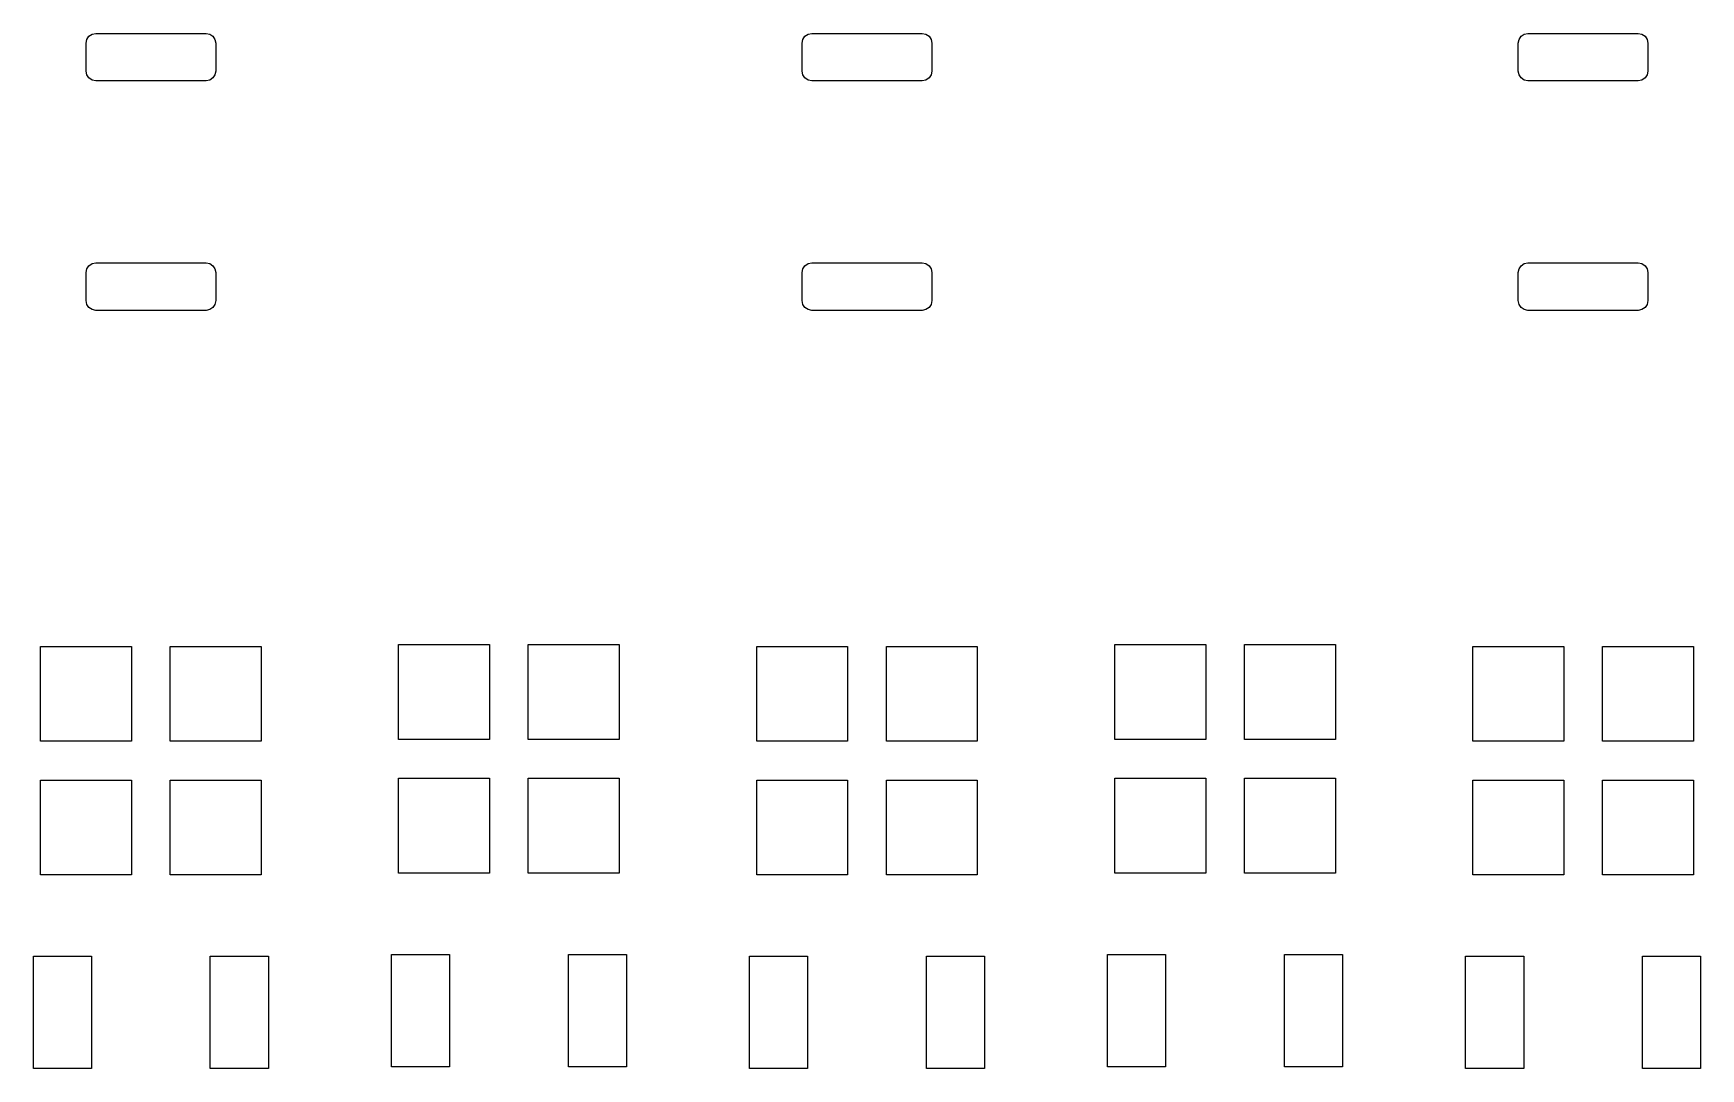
# Model space of a CAD drawing. Extents: x 64 to 235, y -116 to -62.
# Drawn here: x 108.51 to 151.59, y -88.95 to -62.22 of the extents above; entities that cross this region are included whole.
import ezdxf

# ---------------------------------------------------------------- set-up
doc = ezdxf.new("R2010")
doc.units = 0
doc.layers.add('BLACK', color=7, linetype='CONTINUOUS')

msp = doc.modelspace()

# ---------------------------------------------------------------- linework, layer by layer
at = {"layer": 'BLACK', "linetype": 'CONTINUOUS'}
for p, q in [((109.875, -62.475), (109.89403, -62.379329)), ((109.89403, -62.379329), (109.948223, -62.298223)), ((109.948223, -62.298223), (110.029329, -62.24403)), ((110.029329, -62.24403), (110.125, -62.225)), ((110.125, -62.225), (112.975, -62.225)), ((112.975, -62.225), (113.070671, -62.24403)), ((113.070671, -62.24403), (113.151777, -62.298223)), ((113.151777, -62.298223), (113.20597, -62.379329)), ((113.20597, -62.379329), (113.225, -62.475)), ((128.375, -62.475), (128.39403, -62.379329)), ((128.39403, -62.379329), (128.448223, -62.298223)), ((128.448223, -62.298223), (128.529329, -62.24403)), ((128.529329, -62.24403), (128.625, -62.225)), ((128.625, -62.225), (131.475, -62.225)), ((131.475, -62.225), (131.570671, -62.24403)), ((131.570671, -62.24403), (131.651777, -62.298223)), ((131.651777, -62.298223), (131.70597, -62.379329)), ((131.70597, -62.379329), (131.725, -62.475)), ((146.875, -62.475), (146.89403, -62.379329)), ((146.89403, -62.379329), (146.948223, -62.298223)), ((146.948223, -62.298223), (147.029329, -62.24403)), ((147.029329, -62.24403), (147.125, -62.225)), ((147.125, -62.225), (149.975, -62.225)), ((149.975, -62.225), (150.070671, -62.24403)), ((150.070671, -62.24403), (150.151777, -62.298223)), ((150.151777, -62.298223), (150.20597, -62.379329)), ((150.20597, -62.379329), (150.225, -62.475)), ((109.875, -63.2), (109.875, -62.475)), ((113.225, -62.475), (113.225, -63.2)), ((128.375, -63.2), (128.375, -62.475)), ((131.725, -62.475), (131.725, -63.2)), ((146.875, -63.2), (146.875, -62.475)), ((150.225, -62.475), (150.225, -63.2)), ((109.89403, -63.295671), (109.875, -63.2)), ((109.948223, -63.376777), (109.89403, -63.295671)), ((113.20597, -63.295671), (113.151777, -63.376777)), ((113.225, -63.2), (113.20597, -63.295671)), ((128.39403, -63.295671), (128.375, -63.2)), ((128.448223, -63.376777), (128.39403, -63.295671)), ((131.70597, -63.295671), (131.651777, -63.376777)), ((131.725, -63.2), (131.70597, -63.295671)), ((146.89403, -63.295671), (146.875, -63.2)), ((146.948223, -63.376777), (146.89403, -63.295671)), ((150.20597, -63.295671), (150.151777, -63.376777)), ((150.225, -63.2), (150.20597, -63.295671)), ((110.029329, -63.43097), (109.948223, -63.376777)), ((110.125, -63.45), (110.029329, -63.43097)), ((112.975, -63.45), (110.125, -63.45)), ((113.070671, -63.43097), (112.975, -63.45)), ((113.151777, -63.376777), (113.070671, -63.43097)), ((128.529329, -63.43097), (128.448223, -63.376777)), ((128.625, -63.45), (128.529329, -63.43097)), ((131.475, -63.45), (128.625, -63.45)), ((131.570671, -63.43097), (131.475, -63.45)), ((131.651777, -63.376777), (131.570671, -63.43097)), ((147.029329, -63.43097), (146.948223, -63.376777)), ((147.125, -63.45), (147.029329, -63.43097)), ((149.975, -63.45), (147.125, -63.45)), ((150.070671, -63.43097), (149.975, -63.45)), ((150.151777, -63.376777), (150.070671, -63.43097)), ((109.875, -68.4), (109.89403, -68.304329)), ((109.875, -69.125), (109.875, -68.4)), ((109.89403, -68.304329), (109.948223, -68.223223)), ((109.948223, -68.223223), (110.029329, -68.16903)), ((110.029329, -68.16903), (110.125, -68.15)), ((110.125, -68.15), (112.975, -68.15)), ((112.975, -68.15), (113.070671, -68.16903)), ((113.070671, -68.16903), (113.151777, -68.223223)), ((113.151777, -68.223223), (113.20597, -68.304329)), ((113.20597, -68.304329), (113.225, -68.4)), ((113.225, -68.4), (113.225, -69.125)), ((128.375, -68.4), (128.39403, -68.304329)), ((128.375, -69.125), (128.375, -68.4)), ((128.39403, -68.304329), (128.448223, -68.223223)), ((128.448223, -68.223223), (128.529329, -68.16903)), ((128.529329, -68.16903), (128.625, -68.15)), ((128.625, -68.15), (131.475, -68.15)), ((131.475, -68.15), (131.570671, -68.16903)), ((131.570671, -68.16903), (131.651777, -68.223223)), ((131.651777, -68.223223), (131.70597, -68.304329)), ((131.70597, -68.304329), (131.725, -68.4)), ((131.725, -68.4), (131.725, -69.125)), ((146.875, -68.4), (146.89403, -68.304329)), ((146.875, -69.125), (146.875, -68.4)), ((146.89403, -68.304329), (146.948223, -68.223223)), ((146.948223, -68.223223), (147.029329, -68.16903)), ((147.029329, -68.16903), (147.125, -68.15)), ((147.125, -68.15), (149.975, -68.15)), ((149.975, -68.15), (150.070671, -68.16903)), ((150.070671, -68.16903), (150.151777, -68.223223)), ((150.151777, -68.223223), (150.20597, -68.304329)), ((150.20597, -68.304329), (150.225, -68.4)), ((150.225, -68.4), (150.225, -69.125)), ((109.89403, -69.220671), (109.875, -69.125)), ((109.948223, -69.301777), (109.89403, -69.220671)), ((110.029329, -69.35597), (109.948223, -69.301777)), ((113.151777, -69.301777), (113.070671, -69.35597)), ((113.20597, -69.220671), (113.151777, -69.301777)), ((113.225, -69.125), (113.20597, -69.220671)), ((128.39403, -69.220671), (128.375, -69.125)), ((128.448223, -69.301777), (128.39403, -69.220671)), ((128.529329, -69.35597), (128.448223, -69.301777)), ((131.651777, -69.301777), (131.570671, -69.35597)), ((131.70597, -69.220671), (131.651777, -69.301777)), ((131.725, -69.125), (131.70597, -69.220671)), ((146.89403, -69.220671), (146.875, -69.125)), ((146.948223, -69.301777), (146.89403, -69.220671)), ((147.029329, -69.35597), (146.948223, -69.301777)), ((150.151777, -69.301777), (150.070671, -69.35597)), ((150.20597, -69.220671), (150.151777, -69.301777)), ((150.225, -69.125), (150.20597, -69.220671)), ((110.125, -69.375), (110.029329, -69.35597)), ((112.975, -69.375), (110.125, -69.375)), ((113.070671, -69.35597), (112.975, -69.375)), ((128.625, -69.375), (128.529329, -69.35597)), ((131.475, -69.375), (128.625, -69.375)), ((131.570671, -69.35597), (131.475, -69.375)), ((147.125, -69.375), (147.029329, -69.35597)), ((149.975, -69.375), (147.125, -69.375)), ((150.070671, -69.35597), (149.975, -69.375)), ((108.7, -80.5), (108.7, -78.05)), ((108.7, -78.05), (111.05, -78.05)), ((111.05, -78.05), (111.05, -80.5)), ((112.05, -80.5), (112.05, -78.05)), ((112.05, -78.05), (114.4, -78.05)), ((114.4, -78.05), (114.4, -80.5)), ((117.95, -80.45), (117.95, -78)), ((117.95, -78), (120.3, -78)), ((120.3, -78), (120.3, -80.45)), ((121.3, -80.45), (121.3, -78)), ((121.3, -78), (123.65, -78)), ((123.65, -78), (123.65, -80.45)), ((127.2, -80.5), (127.2, -78.05)), ((127.2, -78.05), (129.55, -78.05)), ((129.55, -78.05), (129.55, -80.5)), ((130.55, -80.5), (130.55, -78.05)), ((130.55, -78.05), (132.9, -78.05)), ((132.9, -78.05), (132.9, -80.5)), ((136.45, -80.45), (136.45, -78)), ((136.45, -78), (138.8, -78)), ((138.8, -78), (138.8, -80.45)), ((139.8, -80.45), (139.8, -78)), ((139.8, -78), (142.15, -78)), ((142.15, -78), (142.15, -80.45)), ((145.7, -80.5), (145.7, -78.05)), ((145.7, -78.05), (148.05, -78.05)), ((148.05, -78.05), (148.05, -80.5)), ((149.05, -80.5), (149.05, -78.05)), ((149.05, -78.05), (151.4, -78.05)), ((151.4, -78.05), (151.4, -80.5)), ((111.05, -80.5), (108.7, -80.5)), ((114.4, -80.5), (112.05, -80.5)), ((120.3, -80.45), (117.95, -80.45)), ((123.65, -80.45), (121.3, -80.45)), ((129.55, -80.5), (127.2, -80.5)), ((132.9, -80.5), (130.55, -80.5)), ((138.8, -80.45), (136.45, -80.45)), ((142.15, -80.45), (139.8, -80.45)), ((148.05, -80.5), (145.7, -80.5)), ((151.4, -80.5), (149.05, -80.5)), ((108.7, -83.95), (108.7, -81.5)), ((108.7, -81.5), (111.05, -81.5)), ((111.05, -81.5), (111.05, -83.95)), ((112.05, -83.95), (112.05, -81.5)), ((112.05, -81.5), (114.4, -81.5)), ((114.4, -81.5), (114.4, -83.95)), ((117.95, -83.9), (117.95, -81.45)), ((117.95, -81.45), (120.3, -81.45)), ((120.3, -81.45), (120.3, -83.9)), ((121.3, -83.9), (121.3, -81.45)), ((121.3, -81.45), (123.65, -81.45)), ((123.65, -81.45), (123.65, -83.9)), ((127.2, -83.95), (127.2, -81.5)), ((127.2, -81.5), (129.55, -81.5)), ((129.55, -81.5), (129.55, -83.95)), ((130.55, -83.95), (130.55, -81.5)), ((130.55, -81.5), (132.9, -81.5)), ((132.9, -81.5), (132.9, -83.95)), ((136.45, -83.9), (136.45, -81.45)), ((136.45, -81.45), (138.8, -81.45)), ((138.8, -81.45), (138.8, -83.9)), ((139.8, -83.9), (139.8, -81.45)), ((139.8, -81.45), (142.15, -81.45)), ((142.15, -81.45), (142.15, -83.9)), ((145.7, -83.95), (145.7, -81.5)), ((145.7, -81.5), (148.05, -81.5)), ((148.05, -81.5), (148.05, -83.95)), ((149.05, -83.95), (149.05, -81.5)), ((149.05, -81.5), (151.4, -81.5)), ((151.4, -81.5), (151.4, -83.95)), ((111.05, -83.95), (108.7, -83.95)), ((114.4, -83.95), (112.05, -83.95)), ((120.3, -83.9), (117.95, -83.9)), ((123.65, -83.9), (121.3, -83.9)), ((129.55, -83.95), (127.2, -83.95)), ((132.9, -83.95), (130.55, -83.95)), ((138.8, -83.9), (136.45, -83.9)), ((142.15, -83.9), (139.8, -83.9)), ((148.05, -83.95), (145.7, -83.95)), ((151.4, -83.95), (149.05, -83.95)), ((108.514, -88.95), (108.514, -86.05)), ((108.514, -86.05), (110.014, -86.05)), ((110.014, -86.05), (110.014, -88.95)), ((113.086, -88.95), (113.086, -86.05)), ((113.086, -86.05), (114.586, -86.05)), ((114.586, -86.05), (114.586, -88.95)), ((117.764, -88.9), (117.764, -86)), ((117.764, -86), (119.264, -86)), ((119.264, -86), (119.264, -88.9)), ((122.336, -88.9), (122.336, -86)), ((122.336, -86), (123.836, -86)), ((123.836, -86), (123.836, -88.9)), ((127.014, -88.95), (127.014, -86.05)), ((127.014, -86.05), (128.514, -86.05)), ((128.514, -86.05), (128.514, -88.95)), ((131.586, -88.95), (131.586, -86.05)), ((131.586, -86.05), (133.086, -86.05)), ((133.086, -86.05), (133.086, -88.95)), ((136.264, -88.9), (136.264, -86)), ((136.264, -86), (137.764, -86)), ((137.764, -86), (137.764, -88.9)), ((140.836, -88.9), (140.836, -86)), ((140.836, -86), (142.336, -86)), ((142.336, -86), (142.336, -88.9)), ((145.514, -88.95), (145.514, -86.05)), ((145.514, -86.05), (147.014, -86.05)), ((147.014, -86.05), (147.014, -88.95)), ((150.086, -88.95), (150.086, -86.05)), ((150.086, -86.05), (151.586, -86.05)), ((151.586, -86.05), (151.586, -88.95)), ((110.014, -88.95), (108.514, -88.95)), ((114.586, -88.95), (113.086, -88.95)), ((119.264, -88.9), (117.764, -88.9)), ((123.836, -88.9), (122.336, -88.9)), ((128.514, -88.95), (127.014, -88.95)), ((133.086, -88.95), (131.586, -88.95)), ((137.764, -88.9), (136.264, -88.9)), ((142.336, -88.9), (140.836, -88.9)), ((147.014, -88.95), (145.514, -88.95)), ((151.586, -88.95), (150.086, -88.95))]:
    msp.add_line(p, q, dxfattribs=at)

doc.saveas('drawing.dxf')
